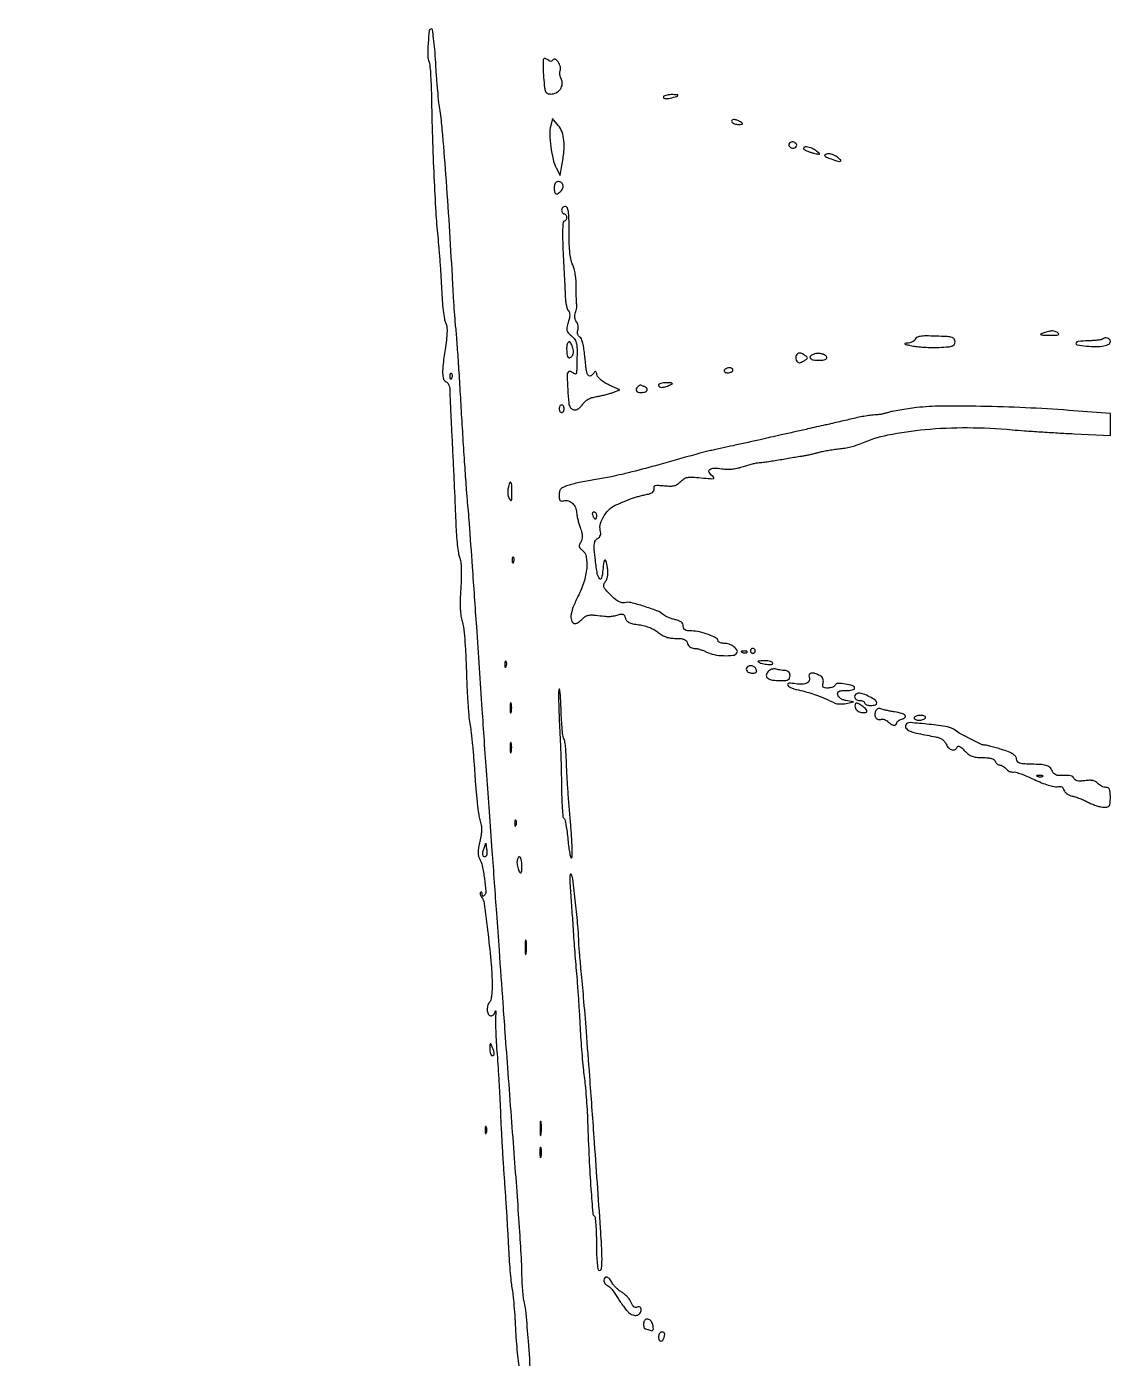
# Model space of a CAD drawing. Extents: x 0 to 2558, y 0 to 3412.
# Drawn here: x 2122 to 2558, y 1882 to 2418 of the extents above; entities that cross this region are included whole.
import ezdxf

# ---------------------------------------------------------------- set-up
doc = ezdxf.new("R2010")
doc.units = 0

msp = doc.modelspace()

# ---------------------------------------------------------------- linework, layer by layer
for points in [[(1286.775, 2242.902503, 0.000001), (1177.44536, 2242.627485, 0.134519)], [(1176.555032, 2242.380365, -0.000002), (1098.265318, 2241.934774, -0.000173)], [(1923.086218, 2244.376059, -0.000011), (1814.032813, 2244.041497, -0.000207)], [(2324.578481, 1874.91116, 0.003751), (2323.614085, 1888.88635, 0.002906), (2322.679735, 1900.225818, 0.0359), (2321.990878, 1904.5, -0.027873), (2321.625682, 1906.555529, -0.009395), (2321.31776, 1909.584535, -0.009313), (2321.102192, 1912.953735, -0.010542), (2321.023857, 1916.192033, 0.013907), (2320.872838, 1921.075762, 0.001316), (2320.138805, 1933.024372, 0.001682), (2319.178012, 1947.268181, 0.001324), (2318.044416, 1962.692033, -0.000296), (2316.791579, 1979.272065, -0.000242), (2315.470971, 1997.003285, -0.000245), (2314.272145, 2013.313995, -0.000645), (2313.434147, 2025, 0.000071), (2311.919062, 2046.473727, 0.000206), (2310.862487, 2061.331323, 0.000273), (2309.973348, 2073.667389, 0.000242), (2309.035144, 2086.5, -0.000332), (2307.888164, 2102.227148, -0.000396), (2306.827901, 2117.062844, -0.000424), (2305.863759, 2130.871746, -0.000554), (2305.006853, 2143.5, 0.000274), (2302.774016, 2176.679827, 0.00069), (2301.099779, 2200.862903, 0.000809), (2299.828851, 2218.455015, 0.004378), (2299.039673, 2228, -0.004961), (2298.573566, 2233.718712, -0.001196), (2297.918196, 2243.2, -0.001227), (2297.218827, 2254.084375, -0.001218), (2296.571041, 2265, 0.001124), (2295.949076, 2275.513882, 0.001442), (2295.327171, 2285.184375, 0.001106), (2294.764521, 2293.288392, 0.012427), (2294.454022, 2296.5, -0.011214), (2294.166986, 2299.395607, -0.001948), (2293.768909, 2304.878125, -0.002116), (2293.354027, 2311.316283, -0.001894), (2292.977129, 2318, 0.002832), (2291.80008, 2338.19935, 0.002657), (2290.371293, 2358.818481, 0.001982), (2288.940519, 2377.016196, 0.020387), (2288.013861, 2384.5, -0.01453), (2287.581274, 2387.687153, -0.004044), (2287.089354, 2392.703125, -0.004078), (2286.624645, 2398.39141, -0.00427), (2286.260588, 2404, 0.006332), (2285.889559, 2409.373083, 0.012019), (2285.432341, 2413.684853, 0.006147), (2284.941006, 2417.122272, 0.369718), (2284.5, 2417.5, 0.382145), (2283.673714, 2416.760482, 0.011051), (2283.222065, 2411.676967, 0.017455), (2283.063417, 2406.659054, 0.104084), (2283.608227, 2404.111972, -0.08272), (2283.900651, 2402.981271, -0.004916), (2284.177411, 2399.448517, -0.007291), (2284.40531, 2395.21408, -0.005307), (2284.540047, 2390.5, 0.003263), (2284.945936, 2373.927592, 0.003538), (2285.56041, 2357.803238, 0.003694), (2286.300945, 2343.725648, 0.010694), (2287.093696, 2334, -0.004932), (2287.542032, 2329.185592, -0.002803), (2287.994293, 2323.353125, -0.002798), (2288.384046, 2317.472892, -0.004617), (2288.639651, 2312.5, 0.008548), (2288.899156, 2308.122807, 0.010657), (2289.296211, 2304.068589, 0.009053), (2289.760986, 2300.698385, 0.076614), (2290.223743, 2299.244131, -0.078253), (2290.692345, 2297.754732, -0.038633), (2290.834241, 2295.770889, -0.026783), (2290.67388, 2293.073312, -0.00953), (2290.165512, 2289.244131, 0.007639), (2289.26117, 2282.624362, 0.035317), (2289.068557, 2278.766712, 0.069301), (2289.437462, 2276.467571, 0.230694), (2290.452771, 2275.37975, -0.132446), (2291.011434, 2274.97262, -0.061631), (2291.487322, 2274.204321, -0.054745), (2291.81566, 2273.220387, -0.050489), (2291.934587, 2272.161135, 0.008273), (2291.984817, 2270.332441, 0.000401), (2292.257114, 2264.259833, 0.000653), (2292.595797, 2257.046746, 0.000471), (2292.991762, 2249, -0.000701), (2293.411892, 2240.381416, -0.000628), (2293.824056, 2231.4375, -0.000629), (2294.174006, 2223.404613, -0.001967), (2294.381346, 2218, 0.008939), (2294.602545, 2213.773468, 0.010328), (2294.968338, 2209.756943, 0.009477), (2295.411635, 2206.377512, 0.058039), (2295.872042, 2204.683211, -0.06576), (2296.330022, 2202.889241, -0.020026), (2296.550549, 2200.088389, -0.016873), (2296.567778, 2196.487863, -0.009121), (2296.35863, 2192.059967, 0.009117), (2296.140805, 2187.449219, 0.018361), (2296.168989, 2183.809593, 0.023127), (2296.427893, 2180.963129, 0.053088), (2296.945165, 2178.876756, -0.059185), (2297.461416, 2176.680549, -0.007174), (2297.948961, 2171.736384, -0.008239), (2298.356519, 2165.704679, -0.006033), (2298.617624, 2159, 0.004907), (2298.864177, 2152.279656, 0.005288), (2299.238235, 2145.73125, 0.00501), (2299.674804, 2140.120731, 0.025114), (2300.107883, 2137, -0.018653), (2300.568131, 2133.971338, -0.004346), (2301.106258, 2128.85625, -0.004476), (2301.622029, 2122.954687, -0.004376), (2302.036365, 2117, 0.005922), (2302.459327, 2111.181253, 0.006994), (2303.00149, 2105.688902, 0.006192), (2303.580571, 2101.071621, 0.04317), (2304.084059, 2098.855836, -0.033932), (2304.584966, 2096.825506, -0.044504), (2304.74722, 2094.92332, -0.038978), (2304.576179, 2092.836353, -0.018941), (2304.050719, 2090.211419, 0.016808), (2303.563448, 2087.830065, 0.035834), (2303.382355, 2085.960876, 0.047231), (2303.484641, 2084.490418, 0.085779), (2303.879673, 2083.355583, -0.074009), (2304.990893, 2080.388703, -0.018566), (2305.885243, 2075.285544, -0.012515), (2306.463295, 2070.115015, -0.215986), (2305.911223, 2068.55, -0.060311), (2305.528791, 2068.237086, -0.253785), (2305.242907, 2068.217559, -0.235967), (2305.055794, 2068.449672, -0.053804), (2305, 2068.966667, 0.046), (2304.955633, 2069.447898, 0.136296), (2304.811265, 2069.74314, 0.259972), (2304.600338, 2069.8169, 0.15449), (2304.357499, 2069.690833, 0.166926), (2304.190687, 2069.349519, 0.083064), (2304.211119, 2068.86278, 0.067688), (2304.40873, 2068.309201, 0.05243), (2304.761417, 2067.774166, -0.140052), (2305.766101, 2065.457995, -0.002916), (2307.349975, 2052.868292, -0.007349), (2308.627276, 2040.703944, -0.022484), (2309, 2032.419591, -0.014793), (2308.927233, 2029.960595, -0.021092), (2308.70625, 2027.787569, -0.017792), (2308.392489, 2026.054506, -0.20337), (2308, 2025.5, 0.130646), (2307.615492, 2025.093337, 0.045439), (2307.29375, 2024.346475, 0.041396), (2307.073842, 2023.42066, 0.037634), (2307, 2022.440983, 0.115525), (2307.379794, 2020.819155, 0.229726), (2308.398611, 2020.029886, 0.260286), (2309.540091, 2020.385203, 0.131643), (2310.282095, 2021.75, -0.11388), (2310.400015, 2021.986238, -0.680581), (2310.487513, 2021.957813, -0.031481), (2310.486527, 2021.255086, -0.006238), (2310.389923, 2020, 0.027573), (2310.320051, 2017.955529, 0.004535), (2310.438813, 2014.003125, 0.004975), (2310.667223, 2009.350909, 0.004374), (2310.996406, 2004.5, -0.003037), (2311.381793, 1999.037144, -0.001785), (2311.779643, 1992.5, -0.001786), (2312.130657, 1985.962704, -0.003048), (2312.371038, 1980.5, 0.003286), (2312.623, 1974.835541, 0.001607), (2313.014808, 1967.61875, 0.001594), (2313.470193, 1960.11846, 0.002312), (2313.923966, 1953.5, -0.00169), (2314.383534, 1946.917188, -0.001198), (2314.856527, 1939.528125, -0.001209), (2315.27428, 1932.469225, -0.002563), (2315.556565, 1927, 0.00497), (2315.825936, 1922.227388, 0.004776), (2316.193133, 1917.397048, 0.004732), (2316.59783, 1913.14485, 0.017213), (2316.9731, 1910.458036, -0.017532), (2317.353383, 1907.722598, -0.004397), (2317.777495, 1903.237601, -0.004485), (2318.171585, 1898.097398, -0.004503), (2318.472797, 1892.958036, 0.006647), (2318.789956, 1887.916778, 0.007437), (2319.23211, 1883.071216, 0.006914), (2319.726616, 1878.959666, 0.03879)]]:
    msp.add_lwpolyline(points, format="xyb")
for points in [[(2329.68416, 2405.297976, 0.133073), (2329.510114, 2404.712567, 0.007372), (2329.491546, 2402.787661, 0.010973), (2329.554228, 2400.470319, 0.007778), (2329.722008, 2397.874418, 0.007295), (2330.105405, 2393.837466, 0.077122), (2330.53474, 2392.244202, 0.196535), (2331.299347, 2391.509408, 0.094629), (2332.657726, 2391.25, 0.122608), (2334.806359, 2391.78492, 0.117725), (2336.491366, 2393.269854, 0.125978), (2337.251684, 2395.269018, 0.152206), (2336.875438, 2397.232747, -0.049143), (2336.524103, 2398.07977, -0.040934), (2336.317827, 2399.032782, -0.042664), (2336.275799, 2399.944584, -0.081981), (2336.422791, 2400.659391, 0.163107), (2336.49169, 2402.259173, 0.076955), (2335.612237, 2404.157044, 0.116587), (2334.432825, 2405.258276, 0.404125), (2333.51538, 2405.024885, -0.081923), (2333.116786, 2404.567714, -0.17112), (2332.679083, 2404.407293, -0.13401), (2332.159832, 2404.542142, -0.043078), (2331.5, 2405, 0.052763), (2330.957683, 2405.360992, 0.079975), (2330.421295, 2405.540091, 0.108266), (2329.975756, 2405.516436, 0.189336)], [(2378, 2389.980948, 0.263874), (2378.203731, 2389.621789, 0.102581), (2378.762798, 2389.427558, 0.062172), (2379.636656, 2389.42254, 0.029261), (2380.75, 2389.621624, 0.005544), (2383.409246, 2390.290848, 0.260572), (2383.796057, 2390.664006, 0.493365), (2383.581555, 2390.962508, 0.007762), (2381.166667, 2391, 0.030509), (2379.953496, 2390.925905, 0.047371), (2378.930208, 2390.700653, 0.060308), (2378.218827, 2390.372839, 0.260279)], [(2332.597678, 2378.533158, 0.069488), (2332.220183, 2375.023676, 0.024619), (2332.629007, 2369.976683, 0.024804), (2333.540412, 2364.958225, 0.063353), (2334.825493, 2361.5), (2336.396199, 2358.5), (2337.14047, 2362.5, 0.023505), (2337.90201, 2368.025433, 0.045542), (2337.897279, 2372.480382, 0.058678), (2337.152003, 2375.988941, 0.096255), (2335.652051, 2378.618125), (2333.304103, 2381.347778)], [(2405.5, 2380, 0.122282), (2405.891844, 2379.617091, 0.048375), (2406.580088, 2379.298248, 0.044123), (2407.425037, 2379.083423, 0.041968), (2408.309017, 2379.015313, 0.011327), (2409.478465, 2379.049987, 0.230617), (2409.779775, 2379.216793, 0.400385), (2409.740805, 2379.475003, 0.021402), (2409, 2380, 0.055643), (2407.565383, 2380.715363, 0.088074), (2406.216129, 2380.95489, 0.224569), (2405.54257, 2380.636302, 0.320535)], [(2428.564761, 2371.104785, 0.157124), (2428.469774, 2370.719764, 0.122649), (2428.603542, 2370.307713, 0.09637), (2428.955788, 2369.929702, 0.065622), (2429.473719, 2369.648459, 0.114361), (2430.527336, 2369.501405, 0.167129), (2431.375239, 2369.880315, 0.22676), (2431.655717, 2370.596295, 0.180107), (2431.306147, 2371.36052, 0.09362), (2430.599325, 2371.842738, 0.126932), (2429.839525, 2371.964961, 0.130395), (2429.130319, 2371.704194, 0.101736)], [(2434.55, 2369.070763, 0.075641), (2435.111417, 2368.667112, 0.02086), (2436.102187, 2368.21195, 0.020572), (2437.281828, 2367.784297, 0.020189), (2438.5, 2367.452031, 0.002884), (2440.503328, 2367.003753, 0.240949), (2440.798659, 2367.081847, 0.458324), (2440.794256, 2367.300792, 0.005109), (2439.5, 2368.349465, 0.072283), (2437.722824, 2369.382231, 0.059423), (2435.602107, 2369.954126, 0.190208), (2434.604336, 2369.719211, 0.470808)], [(2443.699429, 2367.073013, 0.087427), (2443.021374, 2366.690801, 0.433583), (2442.996095, 2366.301588, 0.107891), (2443.661345, 2365.844051, 0.010136), (2445.524296, 2365.127375, 0.009569), (2448.39534, 2364.150901, 0.186867), (2449.312846, 2364.206728, 0.542782), (2449.385155, 2364.698519, 0.020441), (2447.652059, 2366.103838, 0.051558), (2446.685381, 2366.679929, 0.048527), (2445.601675, 2367.060148, 0.051814), (2444.55373, 2367.204533, 0.093335)], [(2334, 2353.5, 0.054427), (2334.184423, 2351.810784, 0.259252), (2334.80536, 2351.10967, 0.256137), (2335.735607, 2351.262519, 0.053482), (2336.963645, 2352.456195, 0.107842), (2337.598818, 2353.682617, 0.168785), (2337.514876, 2354.856261, 0.175838), (2336.72989, 2355.692263, 0.117725), (2335.440983, 2356, 0.15208), (2334.856992, 2355.818168, 0.111514), (2334.394098, 2355.316268, 0.083213), (2334.09772, 2354.521252, 0.047734)], [(2337, 2344.5, 0.064853), (2337.074694, 2343.926543, 0.082425), (2337.29375, 2343.440625, 0.098894), (2337.618646, 2343.115568, 0.148195), (2338, 2343, -0.148195), (2338.381354, 2342.884432, -0.098894), (2338.70625, 2342.559375, -0.082425), (2338.925306, 2342.073457, -0.064853), (2339, 2341.5, -0.065483), (2338.924576, 2340.926565, -0.082867), (2338.703524, 2340.440625, -0.099085), (2338.37561, 2340.115584, -0.146911), (2337.990722, 2340, 0.392653), (2337.546709, 2339.587756, 0.011001), (2337.398349, 2336.746495, 0.014444), (2337.393291, 2332.803839, 0.005335), (2337.605954, 2327.25, -0.00011), (2337.861074, 2322.01783, -0.000114), (2338.111211, 2316.84008, -0.00011), (2338.325947, 2312.35341, -0.000488), (2338.449003, 2309.716229, 0.019139), (2338.609534, 2307.807946, 0.022907), (2338.911091, 2306.029946, 0.022458), (2339.29531, 2304.578156, 0.121028), (2339.715184, 2303.884816, -0.126284), (2340.121385, 2303.198107, -0.073018), (2340.253368, 2302.241781, -0.051002), (2340.11195, 2300.967776, -0.021333), (2339.675547, 2299.294496, 0.021568), (2339.133334, 2297.211499, 0.109554), (2339.141334, 2296.019914, 0.130901), (2339.651865, 2295.051772, 0.036152), (2340.917844, 2293.865442, -0.076898), (2342.298989, 2292.342603, -0.103951), (2342.97961, 2290.618521, -0.044327), (2343.205342, 2287.811296, -0.004515), (2343.089113, 2281.127555, -0.01283), (2342.994959, 2279.321188, -0.13084), (2342.748452, 2278.619724, -0.354634), (2342.314402, 2278.489696, -0.075692), (2341.589028, 2278.926114, 0.053467), (2340.994489, 2279.320663, 0.087761), (2340.419736, 2279.50097, 0.119104), (2339.94169, 2279.449053, 0.169586), (2339.612677, 2279.182315, 0.147293), (2339.195055, 2277.619298, 0.007215), (2339.442928, 2272.213731, 0.00833), (2339.854128, 2266.877913, 0.115511), (2340.464806, 2265.056946, 0.158255), (2341.476815, 2264.19879, 0.162758), (2342.78728, 2264.111221, 0.118303), (2344.216008, 2264.875993, 0.066039), (2345.511873, 2266.377777, -0.067108), (2346.435065, 2267.443076, -0.055131), (2347.667646, 2268.309287, -0.049537), (2349.190231, 2268.959198, -0.036485), (2350.976217, 2269.380206, 0.012754), (2352.675205, 2269.696522, 0.009212), (2354.552349, 2270.13209, 0.009315), (2356.322173, 2270.612496, 0.019912), (2357.664751, 2271.062638), (2360.44692, 2272.120417), (2356.131907, 2274.052306, -0.029751), (2354.393002, 2274.95856, -0.036408), (2352.893749, 2276.012458, -0.040474), (2351.783577, 2277.081206, -0.117467), (2351.285724, 2278.015393, 0.015123), (2350.934223, 2279.210624, 0.269843), (2350.64612, 2279.467107, 0.275961), (2350.285824, 2279.340366, 0.015665), (2349.52992, 2278.371805, -0.190706), (2348.42831, 2277.677249, -0.349165), (2347.54329, 2278.145006, -0.071299), (2346.886462, 2280.514885, -0.009412), (2346.317026, 2285.709227, 0.014791), (2345.970208, 2288.586756, 0.027142), (2345.492481, 2290.898324, 0.030662), (2344.930799, 2292.596812, 0.165578), (2344.307013, 2293.324219, -0.101869), (2343.783073, 2293.799554, -0.091), (2343.463542, 2294.461945, -0.081608), (2343.379452, 2295.25905, -0.062476), (2343.538787, 2296.122207, 0.065436), (2343.692137, 2296.981279, 0.051079), (2343.638929, 2297.928613, 0.052309), (2343.399924, 2298.817396, 0.081556), (2343, 2299.5, -0.084291), (2342.574844, 2300.234795, -0.063301), (2342.361559, 2301.146029, -0.058003), (2342.374133, 2302.161236, -0.049855), (2342.615507, 2303.202012, 0.021836), (2342.893566, 2304.155158, 0.022555), (2343.083964, 2305.118716, 0.022989), (2343.172259, 2305.964539, 0.083503), (2343.113891, 2306.5, -0.056171), (2343.004562, 2307.164897, -0.004291), (2342.92787, 2308.982707, -0.005854), (2342.880272, 2311.158337, -0.004427), (2342.877135, 2313.547515, 0.020696), (2342.790095, 2316.118181, 0.020789), (2342.490784, 2318.668985, 0.021767), (2342.034368, 2320.898734, 0.058353), (2341.461369, 2322.411822, -0.06802), (2340.798939, 2324.268236, -0.024174), (2340.352982, 2327.056821, -0.018906), (2340.083972, 2330.764283, -0.008656), (2340, 2335.614307, 0.004911), (2339.945254, 2341.187972, 0.030958), (2339.713893, 2344.019051, 0.073371), (2339.269086, 2345.510074, 0.291456), (2338.5, 2346, 0.099038), (2337.927543, 2345.885486, 0.097945), (2337.440625, 2345.559375, 0.097945), (2337.114514, 2345.072457, 0.099038)], [(2531, 2295, 0.036244), (2529.991686, 2294.594468, 0.664682), (2530.006101, 2294.343197, 0.076592), (2530.851117, 2294.183003, 0.004399), (2533.5, 2294.114993, 0.009082), (2535.819272, 2294.117989, 0.057115), (2536.990434, 2294.275347, 0.351555), (2537.229784, 2294.59216, 0.246825), (2537, 2295, 0.051583), (2535.769011, 2295.626321, 0.092155), (2534.656179, 2295.833184, 0.063278), (2533.275983, 2295.65781, 0.014291)], [(2339.711385, 2291.378052, 0.168963), (2339.100296, 2290.115048, 0.041524), (2339.023363, 2287.775392, 0.04084), (2339.314572, 2285.578118, 0.353005), (2340.031385, 2285, 0.111456), (2340.463338, 2285.097499, 0.066125), (2340.908062, 2285.386365, 0.061072), (2341.297596, 2285.812381, 0.063157), (2341.567491, 2286.315284, 0.127481), (2341.738526, 2287.824942, 0.052704), (2341.233912, 2289.833888, 0.068989), (2340.44285, 2291.319971, 0.461429)], [(2479.359934, 2292.49559, -0.125963), (2478.947821, 2291.914667, -0.06016), (2478.178224, 2291.407145, -0.054033), (2477.196537, 2291.043379, -0.051413), (2476.143011, 2290.890434, 0.043621), (2475.298226, 2290.781177, 0.692394), (2475.269364, 2290.581837, 0.069661), (2476.021471, 2290.295062, 0.006248), (2478, 2289.8678, 0.024612), (2480.182111, 2289.535835, 0.010901), (2483.0875, 2289.303032, 0.010759), (2486.182069, 2289.189604, 0.014261), (2489, 2289.227366, 0.008029), (2492.734807, 2289.44414, 0.065673), (2494.403421, 2289.791414, 0.17287), (2495.199155, 2290.433193, 0.138305), (2495.5, 2291.5, 0.157309), (2495.15173, 2292.579571, 0.168), (2494.246417, 2293.217425, 0.056456), (2492.310313, 2293.545988, 0.005942), (2487.716923, 2293.74559, 0.007973), (2483.70931, 2293.80811, 0.037049), (2481.403521, 2293.636219, 0.072378), (2480.03884, 2293.224549, 0.194111)], [(2554.85849, 2292.525157, -0.161179), (2554.469463, 2292.329601, -0.007619), (2552.998034, 2292.13582, -0.011878), (2551.215492, 2291.971451, -0.008205), (2549.191824, 2291.866556, 0.010889), (2545.006365, 2291.627072, 0.296391), (2544.169, 2290.983583, 0.466504), (2544.574441, 2290.297427, 0.01297), (2548.447891, 2289.758763, 0.024884), (2552.334426, 2289.515605, 0.05125), (2555.365906, 2289.788215, 0.077555), (2557.340055, 2290.501895, 0.273827), (2558, 2291.616577, 0.194384), (2557.67347, 2292.42475, 0.131068), (2556.810834, 2292.944406, 0.119172), (2555.73566, 2292.992079, 0.149214)], [(2431.5, 2286, 0.143964), (2431.257515, 2285.115622, 0.099062), (2431.481515, 2284.093952, 0.106538), (2432.059846, 2283.293364, 0.191047), (2432.809017, 2283.015313, 0.081951), (2433.170998, 2283.083314, 0.01974), (2433.737649, 2283.315379, 0.019741), (2434.375031, 2283.637268, 0.018445), (2435, 2284.015313, 0.02521), (2435.814678, 2284.610943, 0.226004), (2436, 2285, 0.226004), (2435.814678, 2285.389057, 0.02521), (2435, 2285.984687, 0.030426), (2433.717356, 2286.719196, 0.114208), (2432.820445, 2286.93091, 0.168297), (2432.120204, 2286.69177, 0.088898)], [(2438.25, 2286.356218, 0.111473), (2437.151478, 2285.574926, 0.396826), (2437.171117, 2284.78903, 0.159304), (2438.365084, 2284.176024, 0.039614), (2440.583333, 2284, 0.02189), (2442.166092, 2284.069327, 0.072093), (2443.180738, 2284.308489, 0.151758), (2443.680297, 2284.709694, 0.231793), (2443.755005, 2285.25, 0.19044), (2443.048169, 2286.098589, 0.075544), (2441.597671, 2286.626596, 0.067591), (2439.849859, 2286.737433, 0.081314)], [(2402.5, 2280, 0.202618), (2402.441401, 2279.621877, 0.181468), (2402.66835, 2279.29375, 0.104212), (2403.195401, 2279.071541, 0.047867), (2403.940983, 2279, 0.0466), (2404.729059, 2279.073608, 0.066561), (2405.395164, 2279.29375, 0.086673), (2405.844577, 2279.618015, 0.195654), (2406, 2280, 0.142666), (2405.888931, 2280.38134, 0.09965), (2405.576711, 2280.70625, 0.08433), (2405.109818, 2280.925146, 0.067639), (2404.559017, 2281, 0.061875), (2403.961978, 2280.925833, 0.051278), (2403.359775, 2280.70625, 0.053305), (2402.842344, 2280.382836, 0.08825)], [(2292.683114, 2276.8125, -0.054073), (2292.461564, 2276.395823, -0.470617), (2292.279315, 2276.37858, -0.168741), (2292.137993, 2276.670344, -0.018894), (2292.078947, 2277.416667, -0.028489), (2292.089945, 2278.112848, -0.077125), (2292.200665, 2278.592839, -0.208169), (2292.385309, 2278.77538, -0.296942), (2292.604167, 2278.729167, -0.126455), (2292.797407, 2278.402231, -0.060344), (2292.876576, 2277.916927, -0.05415), (2292.839148, 2277.359369, -0.051402)], [(2376, 2274, 0.255204), (2376.34712, 2273.364209, 0.143808), (2377.213987, 2273.10962, 0.073362), (2378.629152, 2273.318381, 0.028241), (2380.5, 2274, 0.018923), (2381.506264, 2274.478284, 0.552992), (2381.524829, 2274.712848, 0.150234), (2381.080913, 2274.87051, 0.005351), (2379.25, 2274.929715, 0.029148), (2378.004754, 2274.884048, 0.045955), (2376.954688, 2274.685604, 0.058404), (2376.222366, 2274.380032, 0.271066)], [(2367.666667, 2273.333333, 0.094512), (2367.070345, 2272.455932, 0.231071), (2367.105105, 2271.695867, 0.198098), (2367.752246, 2271.172772, 0.07229), (2368.940983, 2271, 0.072024), (2370.496145, 2271.225185, 0.185148), (2371.38312, 2271.904728, 0.314863), (2371.335003, 2272.716944, 0.13459), (2370.412469, 2273.395215, 0.007267), (2369.124449, 2273.868117, 0.090212), (2368.611765, 2273.949488, 0.157455), (2368.216391, 2273.811904, 0.034557)], [(2336, 2264.5, 0.064853), (2336.074694, 2263.926543, 0.082425), (2336.29375, 2263.440625, 0.098894), (2336.618646, 2263.115568, 0.148195), (2337, 2263, 0.148195), (2337.381354, 2263.115568, 0.098894), (2337.70625, 2263.440625, 0.082425), (2337.925306, 2263.926543, 0.064853), (2338, 2264.5, 0.064853), (2337.925306, 2265.073457, 0.082425), (2337.70625, 2265.559375, 0.098894), (2337.381354, 2265.884432, 0.148195), (2337, 2266, 0.148195), (2336.618646, 2265.884432, 0.098894), (2336.29375, 2265.559375, 0.082425), (2336.074694, 2265.073457, 0.064853)], [(2480, 2264.935, 0.00702), (2476.53318, 2264.499962, 0.007431), (2473.145228, 2263.974968, 0.00714), (2470.24198, 2263.438028, 0.033349), (2468.600777, 2262.994692, -0.022171), (2467.30565, 2262.613607, -0.015215), (2465.80799, 2262.292191, -0.015365), (2464.344054, 2262.070565, -0.029889), (2463.164666, 2262, 0.034241), (2461.776859, 2261.904849, 0.007782), (2459.444847, 2261.546496, 0.008021), (2456.76293, 2261.047153, 0.00772), (2454.063889, 2260.456157, -0.000533), (2451.239595, 2259.795052, -0.00042), (2448.179705, 2259.084946, -0.000424), (2445.335698, 2258.429999, -0.00105), (2443.25, 2257.956157, 0.000031), (2436.082685, 2256.343198, 0.000079), (2430.869243, 2255.16874, 0.000071), (2425.363327, 2253.926657, 0.000022), (2417, 2252.038336, -0.000545), (2411.501526, 2250.802902, -0.00059), (2406.14375, 2249.611841, -0.000554), (2401.547521, 2248.601105, -0.002862), (2399, 2248.05911, 0.004975), (2397.021672, 2247.629466, 0.00345), (2394.79375, 2247.106162, 0.003479), (2392.660811, 2246.573877, 0.007151), (2391, 2246.121699, -0.002381), (2376.199226, 2241.939902, -0.005923), (2365.322371, 2239.060918, -0.007938), (2357.047599, 2237.114414, -0.018164), (2350.742338, 2235.974649, 0.008362), (2347.86253, 2235.512171, 0.006825), (2344.79699, 2234.923855, 0.006903), (2341.989922, 2234.30479, 0.017914), (2339.992338, 2233.759045, 0.021938), (2337.817059, 2232.973897, 0.101537), (2336.713749, 2232.230945, 0.139195), (2336.173244, 2231.239589, 0.055695), (2336, 2229.689134, 0.02446), (2336.072323, 2228.211656, 0.153205), (2336.364495, 2227.524185, 0.234747), (2336.920084, 2227.286833, 0.062563), (2337.894628, 2227.466556, -0.156185), (2339.628596, 2227.462162, -0.1096), (2341.324541, 2226.466817, -0.098623), (2342.574819, 2224.734361, -0.10245), (2343.043893, 2222.678571, 0.039525), (2343.153232, 2221.579468, 0.013285), (2343.481182, 2220.000074, 0.013124), (2343.938195, 2218.265014, 0.014651), (2344.470901, 2216.619552, -0.019756), (2345.103497, 2214.595252, -0.057043), (2345.321906, 2213.144401, -0.077998), (2345.178453, 2211.956976, -0.068008), (2344.677008, 2210.808648, 0.040714), (2344.146043, 2209.753308, 0.141009), (2344.067014, 2209.000451, 0.145681), (2344.400617, 2208.335343, 0.044502), (2345.25, 2207.578853, -0.19239), (2346.892919, 2204.911119, -0.065432), (2347.083841, 2200.277438, -0.054184), (2345.952429, 2194.631079, -0.042057), (2343.567607, 2188.830804, 0.026099), (2341.571381, 2184.384201, 0.067106), (2340.75003, 2180.965302, 0.136952), (2341.113638, 2178.852789, 0.289757), (2342.461644, 2178, 0.107838), (2343.051041, 2178.128615, 0.035596), (2343.832932, 2178.556631, 0.033532), (2344.658048, 2179.169755, 0.032296), (2345.404898, 2179.894914, -0.063314), (2346.425201, 2180.769719, -0.081605), (2347.5512, 2181.271834, -0.067095), (2348.945817, 2181.44371, -0.029281), (2350.809886, 2181.313175, 0.007906), (2354.128685, 2180.93773, 0.030381), (2356.203675, 2180.862804, 0.042288), (2357.904852, 2181.049274, 0.028044), (2359.80908, 2181.53505, -0.039862), (2361.000555, 2181.809217, -0.146404), (2361.757977, 2181.699191, -0.166215), (2362.274216, 2181.204174, -0.055353), (2362.654608, 2180.21278, 0.110774), (2363.185515, 2179.184044, 0.103234), (2364.11683, 2178.449259, 0.06346), (2365.648089, 2177.915348, 0.018018), (2368.137121, 2177.481141, -0.030327), (2370.348805, 2177.038993, -0.029573), (2372.509942, 2176.329816, -0.031136), (2374.436726, 2175.426351, -0.04974), (2375.935949, 2174.400442, 0.042049), (2377.485847, 2173.304547, 0.050874), (2379.104378, 2172.562746, 0.048557), (2380.901226, 2172.140034, 0.033516), (2382.987976, 2172, -0.019769), (2385.16765, 2171.913787, -0.080562), (2386.451611, 2171.599794, -0.132092), (2387.231418, 2170.990469, -0.097575), (2387.710251, 2170, 0.081834), (2388.073043, 2169.185602, 0.085601), (2388.673531, 2168.545111, 0.084442), (2389.461472, 2168.13655, 0.076896), (2390.366631, 2167.993839, -0.050562), (2391.385947, 2167.887522, -0.021658), (2392.714713, 2167.550673, -0.021166), (2394.111249, 2167.066216, -0.026129), (2395.364307, 2166.493839, 0.075265), (2398.373422, 2165.461525, 0.038085), (2402.368298, 2165.044143, 0.034347), (2406.079302, 2165.195255, 0.230944), (2407.593758, 2166.151704, 0.280953), (2407.600614, 2167.335751, 0.100188), (2406.410249, 2168.634965, 0.076367), (2404.445412, 2169.650264, 0.081305), (2402.30887, 2170, -0.040816), (2401.424849, 2170.072286, -0.060233), (2400.678231, 2170.289808, -0.079204), (2400.171003, 2170.609155, -0.215973), (2400, 2170.98658, 0.281878), (2399.286729, 2172.151262, 0.027643), (2396.142267, 2173.54241, 0.03344), (2392.518709, 2174.641111, 0.056948), (2389.377876, 2175, -0.024461), (2387.660049, 2175.084088, -0.105176), (2386.689703, 2175.392141, -0.170707), (2386.179964, 2175.978446, -0.094656), (2386, 2176.920545, 0.108624), (2385.79947, 2177.832702, 0.115799), (2385.237027, 2178.552382, 0.083441), (2384.246361, 2179.106988, 0.033623), (2382.75, 2179.531838, -0.025245), (2381.395698, 2179.891969, -0.021751), (2380.014062, 2180.402382, -0.022325), (2378.800454, 2180.976715, -0.057188), (2378, 2181.525404, 0.086747), (2375.372726, 2183.107782, 0.01708), (2370.152977, 2184.924198, 0.015084), (2364.834402, 2186.399358, 0.124683), (2362.345939, 2186.380214, -0.118986), (2361.230391, 2186.359105, -0.070212), (2359.975814, 2186.828656, -0.0501), (2358.526639, 2187.816774, -0.021714), (2356.804569, 2189.395431, -0.011705), (2354.760531, 2191.537476, -0.093675), (2354.048435, 2192.694315, -0.177544), (2354.034851, 2193.69703, -0.06839), (2354.680564, 2194.954328, 0.064992), (2355.260697, 2196.065374, 0.054628), (2355.579549, 2197.35568, 0.047896), (2355.635099, 2198.840478, 0.031791), (2355.427681, 2200.533801, 0.010963), (2354.845286, 2203.301896, 0.484934), (2354.378136, 2203.520941, 0.251989), (2353.944344, 2202.903583, 0.007329), (2353.600934, 2199.618279, -0.035038), (2353.058201, 2196.245336, -0.627632), (2352.240254, 2196.06223, -0.127642), (2351.346544, 2198.084461, -0.012651), (2350.616174, 2203.385355, -0.006098), (2350.162379, 2207.934574, -0.04534), (2350.169742, 2210.106701, -0.108383), (2350.574197, 2211.369629, -0.134486), (2351.450295, 2212.232122, 0.078285), (2352.180203, 2212.806196, 0.104936), (2352.61115, 2213.526785, 0.093294), (2352.741469, 2214.42661, 0.050965), (2352.58082, 2215.534011, -0.138166), (2352.659218, 2218.266045, -0.066784), (2354.151035, 2221.462597, -0.06434), (2356.535938, 2224.302551, -0.096405), (2359.285991, 2225.994508, 0.00333), (2360.663003, 2226.52227, 0.002644), (2362.143385, 2227.110029, 0.002672), (2363.510164, 2227.66958, 0.00669), (2364.5, 2228.096622, -0.026581), (2365.538159, 2228.496341, -0.008994), (2367.0875, 2228.969494, -0.008916), (2368.821903, 2229.43195, -0.010124), (2370.5, 2229.811602, 0.021616), (2372.393316, 2230.285923, 0.075022), (2373.533005, 2230.820324, 0.134808), (2374.100099, 2231.474025, 0.155845), (2374.212604, 2232.287855, -0.141993), (2374.302539, 2233.100145, -0.229359), (2374.811859, 2233.553664, -0.083467), (2375.971168, 2233.681753, -0.011085), (2378.437926, 2233.487279, 0.020929), (2380.860552, 2233.344199, 0.06744), (2382.46001, 2233.533064, 0.088078), (2383.709834, 2234.103106, 0.054343), (2384.936181, 2235.161873, -0.060603), (2386.273388, 2236.287534, -0.099864), (2387.640974, 2236.833111, -0.059282), (2389.57929, 2236.953624, -0.010525), (2393.210858, 2236.672051, 0.003927), (2396.889692, 2236.337926, 0.064633), (2398.120035, 2236.395012, 0.532544), (2398.284176, 2236.765891, 0.089807), (2397.649862, 2237.458968, -0.103097), (2396.399579, 2238.899474, -0.377338), (2396.633925, 2239.986773, -0.160395), (2398.356341, 2240.555259, -0.034246), (2401.543381, 2240.339, 0.030647), (2403.723353, 2240.175321, 0.029056), (2405.946567, 2240.274158, 0.029038), (2408.144727, 2240.630213, 0.030513), (2410.249873, 2241.234761, -0.012083), (2412.02376, 2241.815713, -0.011773), (2413.839025, 2242.315729, -0.011747), (2415.453247, 2242.679664, -0.042379), (2416.5, 2242.799034, 0.023812), (2417.652201, 2242.887299, 0.004112), (2419.821875, 2243.176026, 0.004467), (2422.364796, 2243.558931, 0.003982), (2425, 2244.001387, -0.001236), (2427.708586, 2244.471474, -0.001167), (2430.471875, 2244.93739, -0.001158), (2432.921115, 2245.338652, -0.004072), (2434.5, 2245.580392, 0.011969), (2435.86549, 2245.811585, 0.006874), (2437.5, 2246.152125, 0.006865), (2439.13395, 2246.539676, 0.011367), (2440.5, 2246.916779, -0.021583), (2442.011562, 2247.301006, -0.008076), (2444.160774, 2247.71347, -0.007984), (2446.51974, 2248.088085, -0.009593), (2448.749445, 2248.362228, 0.018079), (2450.997377, 2248.677415, 0.014123), (2453.411716, 2249.176137, 0.014349), (2455.635565, 2249.769255, 0.033488), (2457.249445, 2250.369894, -0.056096), (2468.406016, 2253.957981, -0.026724), (2483.344147, 2256.1493, -0.024447), (2500.478981, 2256.892274, -0.021011), (2518.5, 2256.034397, 0.004316), (2523.365006, 2255.639699, 0.00183), (2529.895312, 2255.190613, 0.00181), (2536.870915, 2254.761895, 0.002368), (2543.25, 2254.423319), (2558, 2253.710493), (2558, 2258.143045), (2558, 2262.575596), (2541.25, 2263.838192, 0.007439), (2523.783051, 2264.893752, 0.006894), (2505.84331, 2265.462501, 0.006759), (2489.947958, 2265.532224, 0.025421)], [(2315.428824, 2232.572437, 0.050441), (2315.273459, 2231.509272, 0.037499), (2315.309842, 2230.322629, 0.038293), (2315.517275, 2229.196536, 0.067106), (2315.879364, 2228.322437, 0.061001), (2316.416227, 2227.61415, 0.529876), (2316.740634, 2227.671229, 0.097388), (2316.922624, 2228.455748, 0.006657), (2316.969591, 2230.75, 0.010292), (2316.92782, 2233.860666, 0.168527), (2316.55857, 2234.818566, 0.580459), (2316.074674, 2234.729061, 0.022538)], [(2351, 2221.5, -0.024748), (2350.971531, 2220.925176, -0.039339), (2350.884553, 2220.440625, -0.046727), (2350.758929, 2220.096084, -0.289661), (2350.606989, 2220, -0.222225), (2350.420671, 2220.087111, -0.030693), (2350.160341, 2220.440625, -0.030395), (2349.887494, 2220.925442, -0.02136), (2349.638374, 2221.5, -0.055937), (2349.488865, 2222.074366, -0.100118), (2349.516384, 2222.559375, -0.147206), (2349.710807, 2222.877514, -0.184534), (2350.031385, 2223, -0.152681), (2350.400789, 2222.884506, -0.098158), (2350.715469, 2222.559375, -0.08088), (2350.92777, 2222.073532, -0.062722)], [(2317.078947, 2203.416667, 0.018894), (2317.137993, 2202.670344, 0.168741), (2317.279315, 2202.37858, 0.470617), (2317.461564, 2202.395823, 0.054073), (2317.683114, 2202.8125, 0.051402), (2317.839148, 2203.359369, 0.05415), (2317.876576, 2203.916927, 0.060344), (2317.797407, 2204.402231, 0.126455), (2317.604167, 2204.729167, 0.296942), (2317.385309, 2204.77538, 0.208169), (2317.200665, 2204.592839, 0.077125), (2317.089945, 2204.112848, 0.028489)], [(2413, 2167, 0.099038), (2413.076342, 2166.618362, 0.097945), (2413.29375, 2166.29375, 0.097945), (2413.618362, 2166.076342, 0.099038), (2414, 2166, 0.099038), (2414.381638, 2166.076342, 0.097945), (2414.70625, 2166.29375, 0.097945), (2414.923658, 2166.618362, 0.099038), (2415, 2167, 0.099038), (2414.923658, 2167.381638, 0.097945), (2414.70625, 2167.70625, 0.097945), (2414.381638, 2167.923658, 0.099038), (2414, 2168, 0.099038), (2413.618362, 2167.923658, 0.097945), (2413.29375, 2167.70625, 0.097945), (2413.076342, 2167.381638, 0.099038)], [(2314.078947, 2161.416667, 0.018894), (2314.137993, 2160.670344, 0.168741), (2314.279315, 2160.37858, 0.470617), (2314.461564, 2160.395823, 0.054073), (2314.683114, 2160.8125, 0.051402), (2314.839148, 2161.359369, 0.05415), (2314.876576, 2161.916927, 0.060344), (2314.797407, 2162.402231, 0.126455), (2314.604167, 2162.729167, 0.296942), (2314.385309, 2162.77538, 0.208169), (2314.200665, 2162.592839, 0.077125), (2314.089945, 2162.112848, 0.028489)], [(2409.8125, 2166.316886, 0.051402), (2410.359369, 2166.160852, 0.05415), (2410.916927, 2166.123424, 0.060344), (2411.402231, 2166.202593, 0.126455), (2411.729167, 2166.395833, 0.296942), (2411.77538, 2166.614691, 0.208169), (2411.592839, 2166.799335, 0.077125), (2411.112848, 2166.910055, 0.028489), (2410.416667, 2166.921053, 0.018894), (2409.670344, 2166.862007, 0.168741), (2409.37858, 2166.720685, 0.470617), (2409.395823, 2166.538436, 0.054073)], [(2416.083333, 2162.640676, 0.115641), (2417.347258, 2161.980451, 0.035032), (2419.489576, 2161.588222, 0.031647), (2421.517839, 2161.491254, 0.409681), (2422, 2161.980948, 0.260279), (2421.781173, 2162.372839, 0.060308), (2421.069792, 2162.700653, 0.047371), (2420.046504, 2162.925905, 0.030509), (2418.833333, 2163, 0.010668), (2417.646654, 2162.974679, 0.021818), (2416.719271, 2162.894449, 0.028872), (2416.116408, 2162.779971, 0.607811)], [(2411.693853, 2160.36052, 0.200492), (2411.372943, 2159.579066, 0.195854), (2411.699281, 2158.791639, 0.124432), (2412.676106, 2158.201439, 0.074113), (2414.027632, 2158, 0.054296), (2414.840964, 2158.088582, 0.158031), (2415.322524, 2158.37102, 0.191223), (2415.49358, 2158.84108, 0.084583), (2415.361626, 2159.5, 0.120802), (2414.721018, 2160.422754, 0.123894), (2413.731881, 2160.933919, 0.12647), (2412.634856, 2160.910707, 0.128866)], [(2419.994446, 2158.493307, 0.161764), (2419.437838, 2157.066612, 0.26533), (2420.006079, 2155.940937, 0.115612), (2421.931513, 2155.228467, 0.03004), (2425.25, 2155.015313, 0.019542), (2427.240736, 2155.085007, 0.103542), (2428.283164, 2155.38524, 0.182304), (2428.814154, 2155.986548, 0.090931), (2429, 2157, 0.072124), (2428.880088, 2157.826965, 0.107274), (2428.529543, 2158.466006, 0.116482), (2427.970772, 2158.867808, 0.09622), (2427.25, 2159.013655, -0.023305), (2426.431761, 2159.058214, -0.011751), (2425.406042, 2159.186585, -0.011643), (2424.350299, 2159.369213, -0.016948), (2423.430143, 2159.583177, 0.07131), (2422.487788, 2159.696791, 0.071317), (2421.551497, 2159.541091, 0.071371), (2420.697264, 2159.128789, 0.071595)], [(2436.677102, 2156.399075, -0.176576), (2436.700678, 2155.000779, -0.195757), (2435.814295, 2153.988761, -0.112191), (2433.960971, 2153.532452, -0.044739), (2431.335819, 2153.720356, 0.044719), (2428.451856, 2153.926903, 0.602819), (2428.078943, 2153.189004, 0.158321), (2429.626793, 2152.037244, 0.02628), (2433.25, 2151.022263, -0.014921), (2436.579977, 2150.170479, -0.017766), (2439.662204, 2149.16344, -0.015541), (2442.979744, 2147.829139, -0.007897), (2447.069602, 2145.957049, 0.074168), (2447.875519, 2145.710395, 0.028886), (2449.038938, 2145.60402, 0.027821), (2450.33247, 2145.632744, 0.030895), (2451.569602, 2145.80658), (2454.5, 2146.404787), (2451.512211, 2146.960099, -0.046017), (2450.294041, 2147.304767, -0.05937), (2449.266965, 2147.847727, -0.069662), (2448.534243, 2148.522165, -0.125005), (2448.188887, 2149.257705, -0.111037), (2448.21543, 2150.11603, -0.209236), (2448.635038, 2150.651579, -0.10473), (2449.584464, 2150.929709, -0.019071), (2451.426676, 2151, 0.025244), (2452.796, 2151.069177, 0.040051), (2453.950336, 2151.280439, 0.047962), (2454.769236, 2151.585802, 0.287019), (2455, 2151.954687, 0.330925), (2454.263717, 2152.945322, 0.035073), (2451.281669, 2153.619536, 0.035033), (2448.230948, 2153.870868, 0.326183), (2447.216294, 2153.148881, -0.160067), (2446.888663, 2152.708097, -0.05979), (2446.201672, 2152.337484, -0.051439), (2445.297665, 2152.084859, -0.042453), (2444.300035, 2152, -0.032226), (2443.005136, 2152.083546, -0.166022), (2442.369707, 2152.396711, -0.208798), (2442.14021, 2152.984623, -0.054119), (2442.293172, 2154.013088, 0.071075), (2442.3995, 2154.942851, 0.09675), (2442.214963, 2155.764429, 0.096482), (2441.734251, 2156.457802, 0.07032), (2440.975544, 2157.013088, 0.045017), (2439.016494, 2157.844652, 0.113822), (2437.483483, 2157.974938, 0.24956), (2436.720009, 2157.41709, 0.207154)], [(2335.960979, 2151.5, 0.063864), (2335.779787, 2150.172966, 0.004902), (2335.785776, 2146.5625, 0.006661), (2335.892883, 2142.241967, 0.00503), (2336.121466, 2137.5, -0.004204), (2336.396203, 2131.989791, -0.002366), (2336.641788, 2125.297024, -0.002361), (2336.825818, 2118.538514, -0.003862), (2336.910487, 2112.809017, 0.006568), (2337.009509, 2107.90477, 0.010227), (2337.236736, 2103.683449, 0.004794), (2337.533809, 2100.147466, 0.23515), (2337.895422, 2099.564633, -0.201466), (2338.278703, 2099.027315, -0.009428), (2338.738274, 2096.796259, -0.014321), (2339.167814, 2094.058936, -0.00968), (2339.507303, 2090.917497, 0.010034), (2339.838771, 2087.870451, 0.019274), (2340.24713, 2085.447494, 0.019431), (2340.671277, 2083.746501, 0.578797), (2341.019772, 2083.661881, 0.1977), (2341.303176, 2084.394149, 0.003697), (2341.183528, 2088.592406, 0.008447), (2340.921716, 2093.548368, 0.005476), (2340.459438, 2099.269714, -0.003373), (2339.927281, 2105.527844, -0.002897), (2339.450002, 2112.118471, -0.002917), (2339.086229, 2118.107656, -0.008381), (2338.927714, 2122.269714, 0.0092), (2338.799409, 2125.499385, 0.012671), (2338.557377, 2128.393069, 0.009346), (2338.252106, 2130.774722, 0.131866), (2337.913272, 2131.557754, -0.137565), (2337.569157, 2132.378068, -0.006542), (2337.236348, 2135.372202, -0.010323), (2336.958082, 2138.980247, -0.00721), (2336.787106, 2143.057754, 0.005311), (2336.639329, 2146.933529, 0.012204), (2336.426, 2149.84509, 0.022876), (2336.188452, 2151.491554, 0.796047)], [(2316.232003, 2144, 0.011065), (2316.259713, 2142.748017, 0.052887), (2316.366341, 2142.042187, 0.542911), (2316.521012, 2141.99086, 0.161593), (2316.689326, 2142.25, 0.039571), (2316.831531, 2143.047266, 0.024357), (2316.877971, 2144, 0.024357), (2316.831531, 2144.952734, 0.039571), (2316.689326, 2145.75, 0.161593), (2316.521012, 2146.00914, 0.542911), (2316.366341, 2145.957813, 0.052887), (2316.259713, 2145.251983, 0.011065)], [(2455, 2148.5, 0.130775), (2455.153209, 2147.924246, 0.10214), (2455.583333, 2147.4375, 0.08892), (2456.230589, 2147.111864, 0.072314), (2457, 2147, -0.048028), (2457.765418, 2146.926307, -0.068025), (2458.4125, 2146.70625, -0.088204), (2458.848523, 2146.381882, -0.191087), (2459, 2146, 0.226478), (2459.182831, 2145.617064, 0.074992), (2459.734375, 2145.29375, 0.057076), (2460.542644, 2145.073116, 0.038131), (2461.5, 2145, 0.067852), (2463.370626, 2145.255027, 0.373182), (2463.889506, 2146.037666, 0.208986), (2463.22109, 2147.150372, 0.035155), (2461.04966, 2148.47432, 0.031022), (2458.517409, 2149.590684, 0.087461), (2456.620795, 2149.93331, 0.177825), (2455.47348, 2149.51746, 0.221284)], [(2455.186892, 2144.25, 0.107272), (2455.481544, 2143.557069, 0.069535), (2456.080391, 2142.920194, 0.065066), (2456.879054, 2142.433418, 0.069036), (2457.760216, 2142.180449, 0.046619), (2459.365842, 2142.102446, 0.344503), (2459.910264, 2142.568659, 0.252409), (2459.663161, 2143.380696, 0.032913), (2458.25, 2144.607954, 0.02869), (2456.651146, 2145.682977, 0.164179), (2455.665068, 2145.892249, 0.335143), (2455.170876, 2145.41963, 0.087544)], [(2463.419817, 2142.651641, 0.098062), (2463.172921, 2141.221119, 0.140572), (2463.55573, 2140.000505, 0.176919), (2464.441665, 2139.344511, 0.164859), (2465.572212, 2139.389337, -0.109864), (2466.203839, 2139.48322, -0.061844), (2466.967855, 2139.332457, -0.057195), (2467.740297, 2138.975745, -0.059699), (2468.399633, 2138.45751, 0.057354), (2469.620864, 2137.488362, 0.10323), (2470.816741, 2137.051154, 0.191386), (2471.643845, 2137.247808, 0.244497), (2472, 2137.932612, -0.170932), (2472.141986, 2138.335807, -0.057809), (2472.591765, 2138.779089, -0.049463), (2473.243555, 2139.191175, -0.039423), (2474.014521, 2139.504609, 0.098937), (2475.324856, 2140.22823, 0.441146), (2475.354476, 2141.005944, 0.132773), (2474.007838, 2141.76616, 0.022845), (2471.109583, 2142.366486, -0.007782), (2469.487358, 2142.651851, -0.007669), (2467.866843, 2142.98884, -0.007574), (2466.456692, 2143.327231, -0.028944), (2465.59585, 2143.601593, 0.087278), (2464.91837, 2143.733497, 0.107864), (2464.289132, 2143.608093, 0.108795), (2463.773269, 2143.233271, 0.090067)], [(2479, 2140, 0.186414), (2479.147465, 2139.618213, 0.089706), (2479.570164, 2139.29375, 0.069539), (2480.198222, 2139.073784, 0.049547), (2480.940983, 2139, 0.046881), (2481.729296, 2139.074077, 0.046318), (2482.49335, 2139.29375, 0.050262), (2483.123976, 2139.616444, 0.111412), (2483.5, 2140, 0.253782), (2483.521766, 2140.384801, 0.1651), (2483.205217, 2140.712684, 0.083483), (2482.520664, 2140.931329, 0.035659), (2481.559017, 2141, 0.037227), (2480.579009, 2140.926934, 0.055981), (2479.751711, 2140.70625, 0.073461), (2479.186221, 2140.383082, 0.230178)], [(2475.62148, 2137.196558, 0.3094), (2475.683302, 2135.869213, 0.13611), (2477.149123, 2134.746584, 0.044974), (2480.675218, 2133.682295, 0.0075), (2487.633116, 2132.356784, -0.04888), (2489.03875, 2131.966353, -0.060305), (2490.238518, 2131.32783, -0.064381), (2491.189372, 2130.462877, -0.06925), (2491.861678, 2129.404239, 0.084083), (2492.897266, 2127.875146, 0.138881), (2494.23246, 2127.089728, 0.198647), (2495.454955, 2127.257586, 0.177218), (2496.276301, 2128.25, -0.271226), (2496.657151, 2128.571125, -0.158754), (2497.26592, 2128.482809, -0.068317), (2498.150612, 2127.883554, -0.020767), (2499.311886, 2126.75, 0.038888), (2500.844298, 2125.358869, 0.073435), (2502.295797, 2124.541683, 0.065758), (2504.028354, 2124.127178, 0.025882), (2506.483636, 2124, -0.020291), (2508.583515, 2123.914748, -0.050549), (2510.093065, 2123.636681, -0.075509), (2511.100936, 2123.169677, -0.15619), (2511.638374, 2122.5, 0.067998), (2511.953301, 2121.926524, 0.062708), (2512.418123, 2121.440625, 0.066679), (2512.955825, 2121.111585, 0.104374), (2513.484544, 2121, -0.093632), (2514.062809, 2120.890754, -0.042438), (2514.756569, 2120.548529, -0.040041), (2515.448692, 2120.051139, -0.043754), (2516.030644, 2119.463077, 0.062212), (2516.637048, 2118.893823, 0.052192), (2517.400581, 2118.451307, 0.054398), (2518.198097, 2118.193836, 0.09009), (2518.903088, 2118.176988, -0.113299), (2519.87935, 2118.108701, -0.011922), (2522.065879, 2117.38578, -0.014267), (2524.657886, 2116.375402, -0.010983), (2527.427563, 2115.131277, 0.015743), (2530.274538, 2113.884857, 0.019565), (2532.997183, 2112.915443, 0.01912), (2535.310817, 2112.288309, 0.104212), (2536.601022, 2112.264062, -0.052704), (2537.640567, 2112.351142, -0.111923), (2538.419775, 2112.156605, -0.129365), (2538.968152, 2111.670887, -0.083402), (2539.31793, 2110.892234, 0.116016), (2539.706105, 2110.1588, 0.057821), (2540.488309, 2109.448147, 0.05274), (2541.515748, 2108.864491, 0.052446), (2542.644472, 2108.507366, -0.029337), (2543.999355, 2108.146512, -0.012883), (2545.747511, 2107.518833, -0.012699), (2547.573244, 2106.755785, -0.016619), (2549.198118, 2105.961828, 0.024818), (2550.8012, 2105.21081, 0.021088), (2552.559529, 2104.576287, 0.021618), (2554.211838, 2104.135101, 0.054478), (2555.448118, 2104, 0.051685), (2556.875897, 2104.147986, 0.201764), (2557.590507, 2104.641868, 0.126563), (2557.924882, 2105.664264, 0.016076), (2558, 2108, 0.017893), (2557.924928, 2110.097141, 0.092083), (2557.632653, 2111.217393, 0.175089), (2557.058549, 2111.791352, 0.110094), (2556.122445, 2112, -0.071427), (2555.306152, 2112.117208, -0.044601), (2554.405453, 2112.471087, -0.043903), (2553.561604, 2112.98992, -0.059837), (2552.913935, 2113.603702, 0.088417), (2552.07219, 2114.315138, 0.07988), (2551.006711, 2114.72338, 0.059674), (2549.606637, 2114.845879, 0.025355), (2547.726914, 2114.690197, -0.021016), (2545.878178, 2114.520924, -0.064095), (2544.62413, 2114.619865, -0.105091), (2543.804453, 2114.982143, -0.145722), (2543.317473, 2115.615062, 0.147174), (2542.842823, 2116.228339, 0.0873), (2542.001852, 2116.630156, 0.060379), (2540.776714, 2116.816523, 0.026767), (2539.139012, 2116.778567, -0.026297), (2537.221035, 2116.732312, -0.094005), (2536.027952, 2116.994014, -0.124625), (2535.199654, 2117.625469, -0.063946), (2534.519835, 2118.75, 0.106302), (2533.542539, 2120.096494, 0.124044), (2532.147311, 2120.83055, 0.047808), (2529.624391, 2121.191108, 0.004729), (2523.5, 2121.417506, -0.036511), (2522.063289, 2121.562355, -0.097942), (2521.10883, 2121.931162, -0.128468), (2520.518566, 2122.563158, -0.087871), (2520.207649, 2123.5, 0.138421), (2519.744054, 2124.537445, 0.078828), (2518.701834, 2125.448103, 0.049169), (2516.948624, 2126.322289, 0.01596), (2514.207649, 2127.268399, 0.005302), (2511.941324, 2127.94432, 0.006916), (2509.853185, 2128.511925, 0.005273), (2508.097849, 2128.943407, 0.061878), (2507.398939, 2129.018399, -0.115922), (2506.10712, 2129.29929, -0.004728), (2501.795699, 2131.405267, -0.008099), (2497.666305, 2133.55524, -0.041277), (2495.5, 2134.97063, 0.12372), (2492.451078, 2136.314152, 0.014339), (2484.997926, 2137.3659, 0.009923), (2477.330863, 2138.070683, 0.279193)], [(2316.232003, 2128, 0.011065), (2316.259713, 2126.748017, 0.052887), (2316.366341, 2126.042187, 0.542911), (2316.521012, 2125.99086, 0.161593), (2316.689326, 2126.25, 0.039571), (2316.831531, 2127.047266, 0.024357), (2316.877971, 2128, 0.024357), (2316.831531, 2128.952734, 0.039571), (2316.689326, 2129.75, 0.161593), (2316.521012, 2130.00914, 0.542911), (2316.366341, 2129.957813, 0.052887), (2316.259713, 2129.251983, 0.011065)], [(2530.729167, 2116.395833, -0.126455), (2530.402231, 2116.202593, -0.060344), (2529.916927, 2116.123424, -0.05415), (2529.359369, 2116.160852, -0.051402), (2528.8125, 2116.316886, -0.054073), (2528.395823, 2116.538436, -0.470617), (2528.37858, 2116.720685, -0.168741), (2528.670344, 2116.862007, -0.018894), (2529.416667, 2116.921053, -0.028489), (2530.112848, 2116.910055, -0.077125), (2530.592839, 2116.799335, -0.208169), (2530.77538, 2116.614691, -0.296942)], [(2318.078947, 2097.416667, 0.018894), (2318.137993, 2096.670344, 0.168741), (2318.279315, 2096.37858, 0.470617), (2318.461564, 2096.395823, 0.054073), (2318.683114, 2096.8125, 0.051402), (2318.839148, 2097.359369, 0.05415), (2318.876576, 2097.916927, 0.060344), (2318.797407, 2098.402231, 0.126455), (2318.604167, 2098.729167, 0.296942), (2318.385309, 2098.77538, 0.208169), (2318.200665, 2098.592839, 0.077125), (2318.089945, 2098.112848, 0.028489)], [(2306.580803, 2084.24747, -0.229376), (2305.886652, 2084.006252, -0.29236), (2305.373676, 2084.425654, -0.111582), (2305.25966, 2085.630973, -0.051336), (2305.621937, 2087.174639), (2306.426486, 2089.5), (2306.794046, 2087.164136, -0.025908), (2306.892087, 2086.227292, -0.031372), (2306.883024, 2085.343822, -0.032832), (2306.782114, 2084.620539, -0.146315)], [(2319.015313, 2081.75, 0.036048), (2319.09208, 2080.778689, 0.026469), (2319.310881, 2079.720312, 0.026958), (2319.626969, 2078.735885, 0.052333), (2320, 2078, 0.110301), (2320.443925, 2077.563166, 0.457382), (2320.758468, 2077.660575, 0.091963), (2320.939546, 2078.437031, 0.010406), (2320.984687, 2080.25, 0.025197), (2320.918105, 2081.687043, 0.040047), (2320.701752, 2082.898438, 0.048007), (2320.385402, 2083.757801, 0.288131), (2320, 2084, 0.210568), (2319.618823, 2083.832025, 0.082215), (2319.298248, 2083.339063, 0.062416), (2319.082804, 2082.611405, 0.042523)], [(2340.574556, 2069.5, -0.000982), (2340.865672, 2065.61501, -0.00076), (2341.168099, 2061.38125, -0.000768), (2341.438346, 2057.428093, -0.001847), (2341.623137, 2054.5, 0.003278), (2341.826111, 2051.423811, 0.001067), (2342.165278, 2046.884375, 0.001064), (2342.563575, 2041.842851, 0.001199), (2342.968235, 2037, -0.002936), (2343.387373, 2031.764754, -0.001726), (2343.830184, 2025.5, -0.001727), (2344.229548, 2019.23508, -0.002948), (2344.514155, 2014, 0.004865), (2344.800312, 2009.084199, 0.003953), (2345.199864, 2003.821875, 0.003995), (2345.645143, 1998.978421, 0.01037), (2346.065994, 1995.5, -0.0115), (2346.475268, 1992.051919, -0.004628), (2346.882253, 1987.325, -0.004577), (2347.226967, 1982.224173, -0.005779), (2347.448059, 1977.5, 0.003), (2348.072085, 1962.365417, 0.005917), (2348.782148, 1950.35302, 0.001891), (2349.523896, 1940.4361, 0.239102), (2350.15256, 1939.405713, -0.232761), (2350.491205, 1938.865378, -0.006229), (2350.751065, 1935.986114, -0.011759), (2350.938703, 1932.516871, -0.007629), (2351, 1928.5, 0.008058), (2351.064776, 1924.48109, 0.012363), (2351.262969, 1921.005212, 0.006846), (2351.537967, 1918.130619, 0.231022), (2351.895215, 1917.564761, 0.557974), (2353.094153, 1918.16523, 0.030576), (2353.234998, 1923.293316, 0.008878), (2352.66223, 1934.420334, 0.00044), (2350.095105, 1971, 0.000477), (2348.318553, 1995.667196, 0.001186), (2346.958766, 2013.71007, 0.001592), (2345.84863, 2027.423237, 0.003407), (2344.885861, 2038, -0.001437), (2344.526363, 2041.784159, -0.001799), (2344.215583, 2045.296875, -0.001446), (2343.97392, 2048.246355, -0.014009), (2343.910124, 2049.5, 0.016384), (2343.543359, 2056.09041, 0.005812), (2342.600701, 2065.487068, 0.002216), (2341.468856, 2075.197203, 0.110966), (2340.828097, 2077, 0.651849), (2340.48576, 2076.949283, 0.058711), (2340.307217, 2075.776517, 0.021419), (2340.329563, 2073.304144, 0.006222)], [(2322.286014, 2047.5, 0.006817), (2322.315278, 2045.711719, 0.040183), (2322.418418, 2044.780601, 0.720633), (2322.561388, 2044.761725, 0.075924), (2322.717581, 2045.26375, 0.022548), (2322.846293, 2046.485188, 0.015659), (2322.885962, 2047.872547, 0.015827), (2322.839977, 2049.209518, 0.031163), (2322.703931, 2050.26375, 0.248898), (2322.549185, 2050.455688, 0.49082), (2322.403147, 2050.374351, 0.030832), (2322.307632, 2049.29708, 0.00738)], [(2308.070285, 2006.75, 0.034583), (2308.116227, 2005.696629, 0.053373), (2308.314396, 2004.807812, 0.070412), (2308.62164, 2004.197844, 0.24567), (2309, 2004, 0.163981), (2309.624848, 2004.21059, 0.234317), (2309.880286, 2004.725732, 0.087053), (2309.707387, 2005.71128, 0.014632), (2309, 2007.5, 0.009027), (2308.478132, 2008.656439, 0.485414), (2308.272912, 2008.703411, 0.215481), (2308.127419, 2008.415213, 0.004372)], [(2306.157895, 1974, 0.017491), (2306.189089, 1973.10856, 0.078554), (2306.306058, 1972.601562, 0.447206), (2306.474999, 1972.540618, 0.174857), (2306.662281, 1972.75, 0.057986), (2306.818615, 1973.320008, 0.037979), (2306.87034, 1974, 0.037979), (2306.818615, 1974.679992, 0.057986), (2306.662281, 1975.25, 0.174857), (2306.474999, 1975.459382, 0.447206), (2306.306058, 1975.398438, 0.078554), (2306.189089, 1974.89144, 0.017491)], [(2328.286014, 1974.5, 0.006817), (2328.315278, 1972.711719, 0.040183), (2328.418418, 1971.780601, 0.720633), (2328.561388, 1971.761725, 0.075924), (2328.717581, 1972.26375, 0.022548), (2328.846293, 1973.485188, 0.015659), (2328.885962, 1974.872547, 0.015827), (2328.839977, 1976.209518, 0.031163), (2328.703931, 1977.26375, 0.248898), (2328.549185, 1977.455688, 0.49082), (2328.403147, 1977.374351, 0.030832), (2328.307632, 1976.29708, 0.00738)], [(2328.232003, 1965, 0.011065), (2328.259713, 1963.748017, 0.052887), (2328.366341, 1963.042187, 0.542911), (2328.521012, 1962.99086, 0.161593), (2328.689326, 1963.25, 0.039571), (2328.831531, 1964.047266, 0.024357), (2328.877971, 1965, 0.024357), (2328.831531, 1965.952734, 0.039571), (2328.689326, 1966.75, 0.161593), (2328.521012, 1967.00914, 0.542911), (2328.366341, 1966.957813, 0.052887), (2328.259713, 1966.251983, 0.011065)], [(2354, 1913.551949, 0.085668), (2354.114101, 1912.890884, 0.066261), (2354.448411, 1912.239482, 0.066037), (2354.942955, 1911.696096, 0.083728), (2355.526507, 1911.351455, -0.106467), (2356.269955, 1910.865919, -0.021629), (2357.333813, 1909.693446, -0.021899), (2358.473031, 1908.194335, -0.018988), (2359.535435, 1906.529747, 0.014074), (2360.629187, 1904.77833, 0.01249), (2361.862582, 1903.018715, 0.012642), (2363.0524, 1901.490768, 0.0371), (2363.971683, 1900.525627, 0.093723), (2365.63705, 1899.507638, 0.142865), (2367.315078, 1899.376562, 0.182916), (2368.526193, 1900.148901, 0.161707), (2369, 1901.575604, 0.074185), (2368.901003, 1902.239161, 0.169995), (2368.605936, 1902.641339, 0.169711), (2368.124041, 1902.772033, 0.073891), (2367.467987, 1902.626089, -0.124748), (2366.740025, 1902.539646, -0.133345), (2366.079159, 1902.815283, -0.095623), (2365.491103, 1903.485954, -0.041491), (2364.977028, 1904.560422, 0.061219), (2364.404621, 1905.645024, 0.033408), (2363.463316, 1906.8218, 0.032743), (2362.331082, 1907.906287, 0.044373), (2361.170574, 1908.716888, -0.034088), (2360.013587, 1909.490169, -0.028142), (2358.89176, 1910.461435, -0.029035), (2357.961722, 1911.474114, -0.064846), (2357.411534, 1912.360874, 0.067613), (2356.444905, 1913.899835, 0.135583), (2355.2738, 1914.710391, 0.286914), (2354.399847, 1914.512281, 0.199865)], [(2370, 1896.073324, 0.018993), (2370.030199, 1895.278601, 0.030779), (2370.12285, 1894.609039, 0.031872), (2370.255231, 1894.116885, 0.321516), (2370.418213, 1894, -0.066447), (2370.669188, 1893.966499, -0.008089), (2371.204074, 1893.811778, -0.009479), (2371.836219, 1893.604597, -0.007685), (2372.506209, 1893.359244, 0.059742), (2373.325967, 1893.152485, 0.267409), (2373.765777, 1893.335778, 0.174237), (2373.944965, 1893.898397, 0.026096), (2373.837996, 1895.099028, 0.11872), (2373.126892, 1896.893066, 0.178997), (2371.756315, 1897.836468, 0.277655), (2370.538131, 1897.46888, 0.186123)], [(2376.63948, 1892.306147, 0.129546), (2376.135277, 1891.441138, 0.086873), (2376.024079, 1890.295693, 0.106073), (2376.304248, 1889.34955, 0.274485), (2376.893011, 1889, 0.223243), (2377.709738, 1889.383783, 0.089221), (2378.332782, 1890.48658, 0.092338), (2378.520017, 1891.707762, 0.251406), (2378.095806, 1892.440788, 0.085976), (2377.735573, 1892.585524, 0.075821), (2377.331062, 1892.609483, 0.077371), (2376.945359, 1892.512383, 0.096382)]]:
    msp.add_lwpolyline(points, format="xyb", close=True)

doc.saveas('drawing.dxf')
